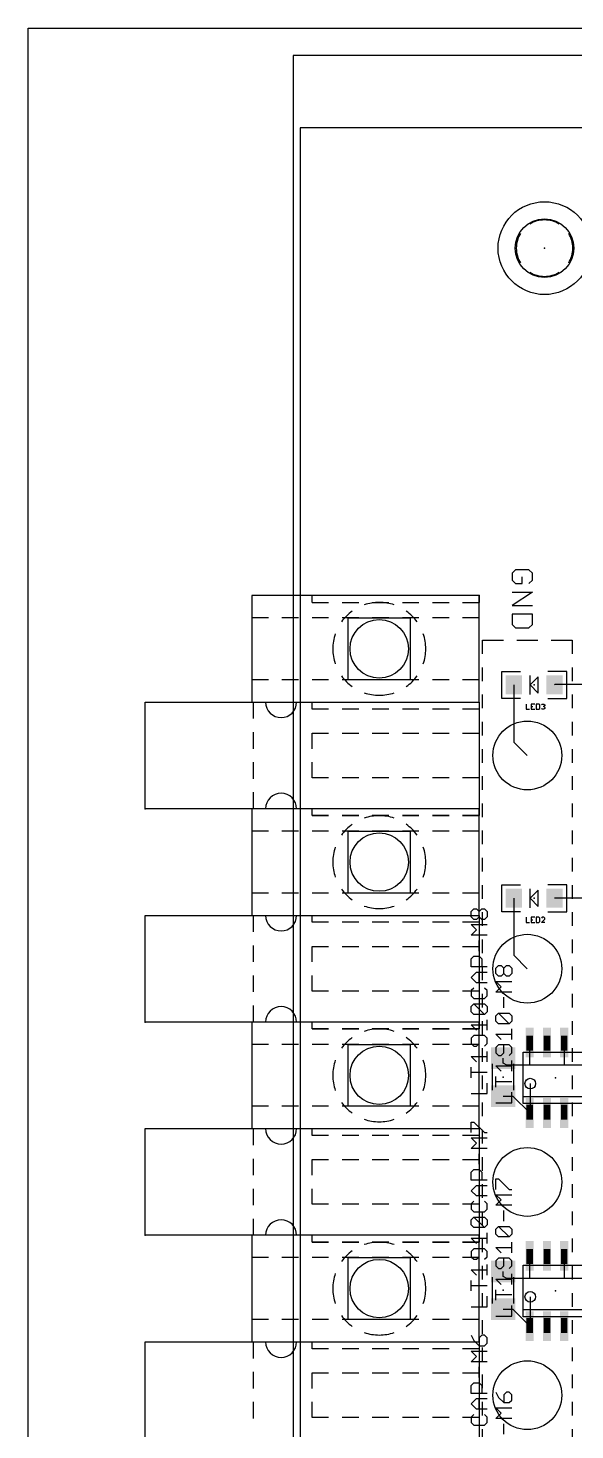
# Model space of a CAD drawing. Extents: x -0.79 to 6.6, y -0.46 to 8.18.
# Drawn here: x -0.79 to 0.798, y 4.104 to 8.18 of the extents above; entities that cross this region are included whole.
import ezdxf

# ---------------------------------------------------------------- set-up
doc = ezdxf.new("R2010")
doc.units = 0
for name, color, linetype in [('1', 22, 'CONTINUOUS'), ('16', 175, 'CONTINUOUS'), ('17', 4, 'CONTINUOUS'), ('18', 4, 'CONTINUOUS'), ('2', 3, 'CONTINUOUS'), ('20', 6, 'CONTINUOUS'), ('21', 253, 'CONTINUOUS'), ('23', 7, 'CONTINUOUS'), ('24', 7, 'CONTINUOUS'), ('25', 253, 'CONTINUOUS'), ('49', 253, 'CONTINUOUS'), ('51', 253, 'CONTINUOUS'), ('52', 253, 'CONTINUOUS')]:
    doc.layers.add(name, color=color, linetype=linetype)

# ---------------------------------------------------------------- blocks, each defined once
blk = doc.blocks.new('ROUNDP')
blk.add_circle((0, 0), 0.5)
blk = doc.blocks.new('RECT')
blk.add_solid([(-0.5, -0.5), (0.5, -0.5), (-0.5, 0.5), (0.5, 0.5)])
blk = doc.blocks.new('ROUNDV')
blk.add_circle((0, 0), 0.5)

msp = doc.modelspace()

# ---------------------------------------------------------------- linework, layer by layer
at = {"layer": '1'}
for p, q in [((0.620945, 6.27), (0.620945, 6.104055)), ((0.740055, 6.271), (0.739055, 6.27)), ((0.841882, 6.271), (0.740055, 6.271)), ((0.620945, 6.104055), (0.66, 6.065)), ((0.620945, 5.65), (0.620945, 5.484055)), ((0.847882, 5.65), (0.739055, 5.65)), ((0.620945, 5.484055), (0.66, 5.445)), ((0.667, 5.230362), (0.6667, 5.227362)), ((0.6667, 5.227362), (0.6667, 5.1644)), ((0.767, 5.230362), (0.7667, 5.227362)), ((0.7667, 5.227362), (0.7667, 5.1644)), ((0.59, 5.17), (0.59, 5.185118)), ((0.6, 5.1644), (0.59, 5.17)), ((0.6667, 5.1644), (0.6, 5.1644)), ((0.7667, 5.1644), (0.6667, 5.1644)), ((0.8456, 5.1644), (0.7667, 5.1644)), ((0.6685, 5.111), (0.6685, 5.027138)), ((0.59, 5.074882), (0.617756, 5.074882)), ((0.617756, 5.074882), (0.667, 5.025638)), ((0.6685, 5.027138), (0.667, 5.025638)), ((0.667, 4.610362), (0.6667, 4.607362)), ((0.6667, 4.607362), (0.6667, 4.5444)), ((0.767, 4.610362), (0.7667, 4.607362)), ((0.7667, 4.607362), (0.7667, 4.5444)), ((0.59, 4.55), (0.59, 4.565118)), ((0.6, 4.5444), (0.59, 4.55)), ((0.6667, 4.5444), (0.6, 4.5444)), ((0.7667, 4.5444), (0.6667, 4.5444)), ((0.8456, 4.5444), (0.7667, 4.5444)), ((0.6685, 4.491), (0.6685, 4.407138)), ((0.59, 4.454882), (0.617756, 4.454882)), ((0.617756, 4.454882), (0.667, 4.405638)), ((0.6685, 4.407138), (0.667, 4.405638))]:
    msp.add_line(p, q, dxfattribs=at)
at = {"layer": '16'}
for p, q in [((6.23, 8.1), (-0.02, 8.1)), ((-0.02, 8.1), (-0.02, -0.1))]:
    msp.add_line(p, q, dxfattribs=at)
at = {"layer": '2'}
for p, q in [((-0.79, 8.18), (6.6, 8.18)), ((-0.79, -0.46), (-0.79, 8.18))]:
    msp.add_line(p, q, dxfattribs=at)
at = {"layer": '20'}
for p, q in [((6.06, 7.89), (0, 7.89)), ((0, 7.89), (0, 0))]:
    msp.add_line(p, q, dxfattribs=at)
for centre in [(0.71, 7.54), (0.23, 6.375), (0.23, 5.755), (0.23, 5.135), (0.23, 4.515)]:
    msp.add_circle(centre, 0.085, dxfattribs=at)
at = {"layer": '21'}
for p, q in [((0.625342, 6.6045), (0.6155, 6.594658)), ((0.664709, 6.6045), (0.625342, 6.6045)), ((0.67455, 6.594658), (0.664709, 6.6045)), ((0.6155, 6.594658), (0.6155, 6.574975)), ((0.6155, 6.574975), (0.625342, 6.565133)), ((0.625342, 6.565133), (0.645025, 6.565133)), ((0.645025, 6.565133), (0.645025, 6.584817)), ((0.664709, 6.565133), (0.67455, 6.574975)), ((0.67455, 6.574975), (0.67455, 6.594658)), ((0.6155, 6.540045), (0.67455, 6.540045)), ((0.67455, 6.540045), (0.6155, 6.500678)), ((0.6155, 6.500678), (0.67455, 6.500678)), ((0.67455, 6.47559), (0.6155, 6.47559)), ((0.6155, 6.47559), (0.6155, 6.446065)), ((0.6155, 6.446065), (0.625342, 6.436223)), ((0.664709, 6.436223), (0.67455, 6.446065)), ((0.67455, 6.446065), (0.67455, 6.47559)), ((0.53, 6.4), (0.59042, 6.4)), ((0.53, 6.360287), (0.53, 6.4)), ((0.625342, 6.436223), (0.664709, 6.436223)), ((0.62979, 6.4), (0.69021, 6.4)), ((0.72958, 6.4), (0.79, 6.4)), ((0.79, 6.4), (0.79, 6.360287)), ((0.53, 6.281205), (0.53, 6.320917)), ((0.79, 6.320917), (0.79, 6.281205)), ((0.585512, 6.23063), (0.585512, 6.30937)), ((0.585512, 6.30937), (0.64063, 6.30937)), ((0.668189, 6.27), (0.668189, 6.297559)), ((0.691811, 6.293622), (0.668189, 6.27)), ((0.691811, 6.246378), (0.691811, 6.293622)), ((0.774488, 6.30937), (0.71937, 6.30937)), ((0.774488, 6.23063), (0.774488, 6.30937)), ((0.53, 6.202122), (0.53, 6.241835)), ((0.668189, 6.242441), (0.668189, 6.27)), ((0.668189, 6.27), (0.691811, 6.246378)), ((0.79, 6.241835), (0.79, 6.202122)), ((0.64063, 6.23063), (0.585512, 6.23063)), ((0.71937, 6.23063), (0.774488, 6.23063)), ((0.53, 6.123039), (0.53, 6.162752)), ((0.79, 6.162752), (0.79, 6.123039)), ((0.53, 6.043956), (0.53, 6.083669)), ((0.79, 6.083669), (0.79, 6.043956)), ((0.53, 5.964874), (0.53, 6.004586)), ((0.79, 6.004586), (0.79, 5.964874)), ((0.53, 5.885791), (0.53, 5.925504)), ((0.79, 5.925504), (0.79, 5.885791)), ((0.53, 5.806708), (0.53, 5.846421)), ((0.79, 5.846421), (0.79, 5.806708)), ((0.53, 5.727625), (0.53, 5.767338)), ((0.79, 5.767338), (0.79, 5.727625)), ((0.53, 5.648543), (0.53, 5.688255)), ((0.585512, 5.61063), (0.585512, 5.68937)), ((0.585512, 5.68937), (0.64063, 5.68937)), ((0.668189, 5.65), (0.668189, 5.677559)), ((0.691811, 5.673622), (0.668189, 5.65)), ((0.691811, 5.626378), (0.691811, 5.673622)), ((0.774488, 5.68937), (0.71937, 5.68937)), ((0.774488, 5.61063), (0.774488, 5.68937)), ((0.79, 5.688255), (0.79, 5.648543)), ((0.668189, 5.622441), (0.668189, 5.65)), ((0.668189, 5.65), (0.691811, 5.626378)), ((0.53, 5.56946), (0.53, 5.609173)), ((0.64063, 5.61063), (0.585512, 5.61063)), ((0.71937, 5.61063), (0.774488, 5.61063)), ((0.79, 5.609173), (0.79, 5.56946)), ((0.53, 5.490377), (0.53, 5.53009)), ((0.79, 5.53009), (0.79, 5.490377)), ((0.53, 5.411295), (0.53, 5.451007)), ((0.79, 5.451007), (0.79, 5.411295)), ((0.53, 5.332212), (0.53, 5.371925)), ((0.79, 5.371925), (0.79, 5.332212)), ((0.53, 5.253129), (0.53, 5.292842)), ((0.79, 5.292842), (0.79, 5.253129)), ((0.53, 5.174046), (0.53, 5.213759)), ((0.79, 5.213759), (0.79, 5.174046)), ((0.53, 5.094964), (0.53, 5.134676)), ((0.79, 5.134676), (0.79, 5.094964)), ((0.53, 5.015881), (0.53, 5.055594)), ((0.79, 5.055594), (0.79, 5.015881)), ((0.53, 4.936798), (0.53, 4.976511)), ((0.79, 4.976511), (0.79, 4.936798)), ((0.53, 4.857716), (0.53, 4.897428)), ((0.79, 4.897428), (0.79, 4.857716)), ((0.53, 4.778633), (0.53, 4.818345)), ((0.79, 4.818345), (0.79, 4.778633)), ((0.53, 4.69955), (0.53, 4.739263)), ((0.79, 4.739263), (0.79, 4.69955)), ((0.53, 4.620467), (0.53, 4.66018)), ((0.79, 4.66018), (0.79, 4.620467)), ((0.53, 4.541385), (0.53, 4.581097)), ((0.79, 4.581097), (0.79, 4.541385)), ((0.53, 4.462302), (0.53, 4.502015)), ((0.79, 4.502015), (0.79, 4.462302)), ((0.53, 4.383219), (0.53, 4.422932)), ((0.79, 4.422932), (0.79, 4.383219)), ((0.53, 4.304136), (0.53, 4.343849)), ((0.79, 4.343849), (0.79, 4.304136)), ((0.53, 4.225054), (0.53, 4.264766)), ((0.79, 4.264766), (0.79, 4.225054)), ((0.53, 4.145971), (0.53, 4.185684)), ((0.79, 4.185684), (0.79, 4.145971)), ((0.53, 4.066888), (0.53, 4.106601)), ((0.79, 4.106601), (0.79, 4.066888))]:
    msp.add_line(p, q, dxfattribs=at)
at = {"layer": '23'}
for p in [(0.71, 7.54), (0.68, 6.27), (-0.45, 5.91), (-0.45, 5.91), (0.68, 5.65), (-0.45, 5.29), (-0.45, 5.29), (0.59, 5.13), (0.742, 5.128), (-0.45, 4.67), (-0.45, 4.67), (0.59, 4.51), (0.742, 4.508)]:
    msp.add_point(p, dxfattribs=at)
at = {"layer": '24'}
for p in [(0.52, 6.53), (0.52, 5.91), (0.52, 5.29), (0.52, 4.67)]:
    msp.add_point(p, dxfattribs=at)
at = {"layer": '25'}
for p, q in [((0.65657, 6.214513), (0.65657, 6.1995)), ((0.65657, 6.1995), (0.666578, 6.1995)), ((0.681311, 6.214513), (0.671302, 6.214513)), ((0.671302, 6.214513), (0.671302, 6.1995)), ((0.671302, 6.207006), (0.676306, 6.207006)), ((0.671302, 6.1995), (0.681311, 6.1995)), ((0.686035, 6.214513), (0.686035, 6.1995)), ((0.693541, 6.214513), (0.686035, 6.214513)), ((0.686035, 6.1995), (0.693541, 6.1995)), ((0.696043, 6.212011), (0.693541, 6.214513)), ((0.693541, 6.1995), (0.696043, 6.202002)), ((0.696043, 6.202002), (0.696043, 6.212011)), ((0.700767, 6.212011), (0.703269, 6.214513)), ((0.703269, 6.1995), (0.700767, 6.202002)), ((0.703269, 6.214513), (0.708274, 6.214513)), ((0.708274, 6.1995), (0.703269, 6.1995)), ((0.708274, 6.207006), (0.705771, 6.207006)), ((0.708274, 6.214513), (0.710776, 6.212011)), ((0.710776, 6.209508), (0.708274, 6.207006)), ((0.708274, 6.207006), (0.710776, 6.204504)), ((0.710776, 6.202002), (0.708274, 6.1995)), ((0.710776, 6.212011), (0.710776, 6.209508)), ((0.710776, 6.204504), (0.710776, 6.202002)), ((0.496961, 5.611451), (0.504634, 5.619125)), ((0.496961, 5.596105), (0.496961, 5.611451)), ((0.504634, 5.588432), (0.496961, 5.596105)), ((0.504634, 5.619125), (0.512307, 5.619125)), ((0.512307, 5.588432), (0.504634, 5.588432)), ((0.512307, 5.619125), (0.51998, 5.611451)), ((0.51998, 5.596105), (0.512307, 5.588432)), ((0.51998, 5.611451), (0.527654, 5.619125)), ((0.51998, 5.596105), (0.51998, 5.611451)), ((0.527654, 5.588432), (0.51998, 5.596105)), ((0.527654, 5.619125), (0.535327, 5.619125)), ((0.535327, 5.588432), (0.527654, 5.588432)), ((0.535327, 5.619125), (0.543, 5.611451)), ((0.543, 5.596105), (0.535327, 5.588432)), ((0.543, 5.611451), (0.543, 5.596105)), ((0.65657, 5.594513), (0.65657, 5.5795)), ((0.681311, 5.594513), (0.671302, 5.594513)), ((0.671302, 5.594513), (0.671302, 5.5795)), ((0.671302, 5.587006), (0.676306, 5.587006)), ((0.686035, 5.594513), (0.686035, 5.5795)), ((0.693541, 5.594513), (0.686035, 5.594513)), ((0.696043, 5.592011), (0.693541, 5.594513)), ((0.696043, 5.582002), (0.696043, 5.592011)), ((0.703269, 5.594513), (0.700767, 5.592011)), ((0.700767, 5.5795), (0.710776, 5.589508)), ((0.708274, 5.594513), (0.703269, 5.594513)), ((0.710776, 5.592011), (0.708274, 5.594513)), ((0.710776, 5.589508), (0.710776, 5.592011)), ((0.512307, 5.557739), (0.496961, 5.573085)), ((0.496961, 5.573085), (0.543, 5.573085)), ((0.496961, 5.542392), (0.512307, 5.557739)), ((0.65657, 5.5795), (0.666578, 5.5795)), ((0.671302, 5.5795), (0.681311, 5.5795)), ((0.686035, 5.5795), (0.693541, 5.5795)), ((0.693541, 5.5795), (0.696043, 5.582002)), ((0.710776, 5.5795), (0.700767, 5.5795)), ((0.543, 5.542392), (0.496961, 5.542392)), ((0.51998, 5.496353), (0.51998, 5.527046)), ((0.496961, 5.473334), (0.504634, 5.481007)), ((0.496961, 5.450314), (0.496961, 5.473334)), ((0.504634, 5.481007), (0.51998, 5.481007)), ((0.51998, 5.481007), (0.527654, 5.473334)), ((0.527654, 5.473334), (0.527654, 5.450314)), ((0.543, 5.450314), (0.496961, 5.450314)), ((0.496961, 5.419621), (0.512307, 5.434968)), ((0.512307, 5.434968), (0.543, 5.434968)), ((0.51998, 5.404275), (0.51998, 5.434968)), ((0.568961, 5.446334), (0.576634, 5.454007)), ((0.568961, 5.430987), (0.568961, 5.446334)), ((0.576634, 5.423314), (0.568961, 5.430987)), ((0.576634, 5.454007), (0.584307, 5.454007)), ((0.584307, 5.423314), (0.576634, 5.423314)), ((0.584307, 5.454007), (0.59198, 5.446334)), ((0.59198, 5.430987), (0.584307, 5.423314)), ((0.59198, 5.446334), (0.599654, 5.454007)), ((0.59198, 5.430987), (0.59198, 5.446334)), ((0.599654, 5.423314), (0.59198, 5.430987)), ((0.599654, 5.454007), (0.607327, 5.454007)), ((0.607327, 5.423314), (0.599654, 5.423314)), ((0.607327, 5.454007), (0.615, 5.446334)), ((0.615, 5.430987), (0.607327, 5.423314)), ((0.615, 5.446334), (0.615, 5.430987)), ((0.512307, 5.404275), (0.496961, 5.419621)), ((0.504634, 5.388928), (0.496961, 5.381255)), ((0.496961, 5.381255), (0.496961, 5.365909)), ((0.543, 5.404275), (0.512307, 5.404275)), ((0.543, 5.381255), (0.535327, 5.388928)), ((0.543, 5.365909), (0.543, 5.381255)), ((0.584307, 5.392621), (0.568961, 5.407968)), ((0.568961, 5.407968), (0.615, 5.407968)), ((0.568961, 5.377275), (0.584307, 5.392621)), ((0.496961, 5.365909), (0.504634, 5.358235)), ((0.496961, 5.335216), (0.504634, 5.342889)), ((0.504634, 5.358235), (0.535327, 5.358235)), ((0.504634, 5.342889), (0.535327, 5.342889)), ((0.535327, 5.312196), (0.504634, 5.342889)), ((0.535327, 5.358235), (0.543, 5.365909)), ((0.535327, 5.342889), (0.543, 5.335216)), ((0.615, 5.377275), (0.568961, 5.377275)), ((0.59198, 5.331235), (0.59198, 5.361928)), ((0.496961, 5.319869), (0.496961, 5.335216)), ((0.504634, 5.312196), (0.496961, 5.319869)), ((0.535327, 5.312196), (0.504634, 5.312196)), ((0.543, 5.319869), (0.535327, 5.312196)), ((0.543, 5.335216), (0.543, 5.319869)), ((0.568961, 5.308216), (0.576634, 5.315889)), ((0.568961, 5.292869), (0.568961, 5.308216)), ((0.576634, 5.315889), (0.607327, 5.315889)), ((0.607327, 5.285196), (0.576634, 5.315889)), ((0.607327, 5.315889), (0.615, 5.308216)), ((0.615, 5.308216), (0.615, 5.292869)), ((0.512307, 5.266157), (0.496961, 5.281503)), ((0.496961, 5.281503), (0.543, 5.281503)), ((0.543, 5.266157), (0.543, 5.29685)), ((0.576634, 5.285196), (0.568961, 5.292869)), ((0.607327, 5.285196), (0.576634, 5.285196)), ((0.615, 5.292869), (0.607327, 5.285196)), ((0.615, 5.239157), (0.615, 5.26985)), ((0.504634, 5.250811), (0.496961, 5.243137)), ((0.496961, 5.243137), (0.496961, 5.227791)), ((0.496961, 5.227791), (0.504634, 5.220118)), ((0.535327, 5.250811), (0.504634, 5.250811)), ((0.504634, 5.220118), (0.512307, 5.220118)), ((0.512307, 5.220118), (0.51998, 5.227791)), ((0.51998, 5.227791), (0.51998, 5.250811)), ((0.543, 5.243137), (0.535327, 5.250811)), ((0.535327, 5.220118), (0.543, 5.227791)), ((0.543, 5.227791), (0.543, 5.243137)), ((0.584307, 5.239157), (0.568961, 5.254503)), ((0.568961, 5.254503), (0.615, 5.254503)), ((0.576634, 5.223811), (0.568961, 5.216137)), ((0.607327, 5.223811), (0.576634, 5.223811)), ((0.59198, 5.200791), (0.59198, 5.223811)), ((0.615, 5.216137), (0.607327, 5.223811)), ((0.512307, 5.174078), (0.496961, 5.189425)), ((0.496961, 5.189425), (0.543, 5.189425)), ((0.543, 5.174078), (0.543, 5.204771)), ((0.568961, 5.216137), (0.568961, 5.200791)), ((0.568961, 5.200791), (0.576634, 5.193118)), ((0.576634, 5.193118), (0.584307, 5.193118)), ((0.584307, 5.193118), (0.59198, 5.200791)), ((0.607327, 5.193118), (0.615, 5.200791)), ((0.615, 5.200791), (0.615, 5.216137)), ((0.615, 5.147078), (0.615, 5.177771)), ((0.496961, 5.128039), (0.496961, 5.158732)), ((0.543, 5.143386), (0.496961, 5.143386)), ((0.584307, 5.147078), (0.568961, 5.162425)), ((0.568961, 5.162425), (0.615, 5.162425)), ((0.543, 5.082), (0.543, 5.112693)), ((0.568961, 5.101039), (0.568961, 5.131732)), ((0.615, 5.116386), (0.568961, 5.116386)), ((0.496961, 5.082), (0.543, 5.082)), ((0.568961, 5.055), (0.615, 5.055)), ((0.615, 5.055), (0.615, 5.085693)), ((0.496961, 4.968432), (0.496961, 4.999125)), ((0.496961, 4.999125), (0.504634, 4.999125)), ((0.504634, 4.999125), (0.535327, 4.968432)), ((0.512307, 4.937739), (0.496961, 4.953085)), ((0.496961, 4.953085), (0.543, 4.953085)), ((0.496961, 4.922392), (0.512307, 4.937739)), ((0.535327, 4.968432), (0.543, 4.968432)), ((0.543, 4.922392), (0.496961, 4.922392)), ((0.51998, 4.876353), (0.51998, 4.907046)), ((0.496961, 4.853334), (0.504634, 4.861007)), ((0.496961, 4.830314), (0.496961, 4.853334)), ((0.504634, 4.861007), (0.51998, 4.861007)), ((0.51998, 4.861007), (0.527654, 4.853334)), ((0.527654, 4.853334), (0.527654, 4.830314)), ((0.543, 4.830314), (0.496961, 4.830314)), ((0.496961, 4.799621), (0.512307, 4.814968)), ((0.512307, 4.814968), (0.543, 4.814968)), ((0.51998, 4.784275), (0.51998, 4.814968)), ((0.568961, 4.803314), (0.568961, 4.834007)), ((0.568961, 4.834007), (0.576634, 4.834007)), ((0.576634, 4.834007), (0.607327, 4.803314)), ((0.512307, 4.784275), (0.496961, 4.799621)), ((0.543, 4.784275), (0.512307, 4.784275)), ((0.584307, 4.772621), (0.568961, 4.787968)), ((0.568961, 4.787968), (0.615, 4.787968)), ((0.568961, 4.757275), (0.584307, 4.772621)), ((0.607327, 4.803314), (0.615, 4.803314)), ((0.504634, 4.768928), (0.496961, 4.761255)), ((0.496961, 4.761255), (0.496961, 4.745909)), ((0.496961, 4.745909), (0.504634, 4.738235)), ((0.504634, 4.738235), (0.535327, 4.738235)), ((0.543, 4.761255), (0.535327, 4.768928)), ((0.535327, 4.738235), (0.543, 4.745909)), ((0.543, 4.745909), (0.543, 4.761255)), ((0.615, 4.757275), (0.568961, 4.757275)), ((0.59198, 4.711235), (0.59198, 4.741928)), ((0.496961, 4.715216), (0.504634, 4.722889)), ((0.496961, 4.699869), (0.496961, 4.715216)), ((0.504634, 4.692196), (0.496961, 4.699869)), ((0.504634, 4.722889), (0.535327, 4.722889)), ((0.535327, 4.692196), (0.504634, 4.722889)), ((0.535327, 4.692196), (0.504634, 4.692196)), ((0.535327, 4.722889), (0.543, 4.715216)), ((0.543, 4.699869), (0.535327, 4.692196)), ((0.543, 4.715216), (0.543, 4.699869)), ((0.568961, 4.688216), (0.576634, 4.695889)), ((0.568961, 4.672869), (0.568961, 4.688216)), ((0.576634, 4.695889), (0.607327, 4.695889)), ((0.607327, 4.665196), (0.576634, 4.695889)), ((0.607327, 4.695889), (0.615, 4.688216)), ((0.615, 4.688216), (0.615, 4.672869)), ((0.512307, 4.646157), (0.496961, 4.661503)), ((0.496961, 4.661503), (0.543, 4.661503)), ((0.543, 4.646157), (0.543, 4.67685)), ((0.576634, 4.665196), (0.568961, 4.672869)), ((0.607327, 4.665196), (0.576634, 4.665196)), ((0.615, 4.672869), (0.607327, 4.665196)), ((0.615, 4.619157), (0.615, 4.64985)), ((0.504634, 4.630811), (0.496961, 4.623137)), ((0.496961, 4.623137), (0.496961, 4.607791)), ((0.496961, 4.607791), (0.504634, 4.600118)), ((0.535327, 4.630811), (0.504634, 4.630811)), ((0.512307, 4.600118), (0.51998, 4.607791)), ((0.51998, 4.607791), (0.51998, 4.630811)), ((0.543, 4.623137), (0.535327, 4.630811)), ((0.535327, 4.600118), (0.543, 4.607791)), ((0.543, 4.607791), (0.543, 4.623137)), ((0.584307, 4.619157), (0.568961, 4.634503)), ((0.568961, 4.634503), (0.615, 4.634503)), ((0.512307, 4.554078), (0.496961, 4.569425)), ((0.496961, 4.569425), (0.543, 4.569425)), ((0.504634, 4.600118), (0.512307, 4.600118)), ((0.543, 4.554078), (0.543, 4.584771)), ((0.576634, 4.603811), (0.568961, 4.596137)), ((0.568961, 4.596137), (0.568961, 4.580791)), ((0.568961, 4.580791), (0.576634, 4.573118)), ((0.607327, 4.603811), (0.576634, 4.603811)), ((0.576634, 4.573118), (0.584307, 4.573118)), ((0.584307, 4.573118), (0.59198, 4.580791)), ((0.59198, 4.580791), (0.59198, 4.603811)), ((0.615, 4.596137), (0.607327, 4.603811)), ((0.607327, 4.573118), (0.615, 4.580791)), ((0.615, 4.580791), (0.615, 4.596137)), ((0.496961, 4.508039), (0.496961, 4.538732)), ((0.584307, 4.527078), (0.568961, 4.542425)), ((0.568961, 4.542425), (0.615, 4.542425)), ((0.615, 4.527078), (0.615, 4.557771)), ((0.543, 4.523386), (0.496961, 4.523386)), ((0.543, 4.462), (0.543, 4.492693)), ((0.568961, 4.481039), (0.568961, 4.511732)), ((0.615, 4.496386), (0.568961, 4.496386)), ((0.496961, 4.462), (0.543, 4.462)), ((0.615, 4.435), (0.615, 4.465693)), ((0.568961, 4.435), (0.615, 4.435)), ((0.496961, 4.379125), (0.504634, 4.363778)), ((0.504634, 4.363778), (0.51998, 4.348432)), ((0.527654, 4.379125), (0.51998, 4.371451)), ((0.51998, 4.371451), (0.51998, 4.348432)), ((0.535327, 4.379125), (0.527654, 4.379125)), ((0.543, 4.371451), (0.535327, 4.379125)), ((0.543, 4.356105), (0.543, 4.371451)), ((0.512307, 4.317739), (0.496961, 4.333085)), ((0.496961, 4.333085), (0.543, 4.333085)), ((0.51998, 4.348432), (0.535327, 4.348432)), ((0.535327, 4.348432), (0.543, 4.356105)), ((0.496961, 4.302392), (0.512307, 4.317739)), ((0.543, 4.302392), (0.496961, 4.302392)), ((0.51998, 4.256353), (0.51998, 4.287046)), ((0.496961, 4.233334), (0.504634, 4.241007)), ((0.504634, 4.241007), (0.51998, 4.241007)), ((0.51998, 4.241007), (0.527654, 4.233334)), ((0.496961, 4.210314), (0.496961, 4.233334)), ((0.543, 4.210314), (0.496961, 4.210314)), ((0.527654, 4.233334), (0.527654, 4.210314)), ((0.568961, 4.214007), (0.576634, 4.19866)), ((0.576634, 4.19866), (0.59198, 4.183314)), ((0.599654, 4.214007), (0.59198, 4.206334)), ((0.59198, 4.206334), (0.59198, 4.183314)), ((0.607327, 4.214007), (0.599654, 4.214007)), ((0.615, 4.206334), (0.607327, 4.214007)), ((0.615, 4.190987), (0.615, 4.206334)), ((0.496961, 4.179621), (0.512307, 4.194968)), ((0.512307, 4.164275), (0.496961, 4.179621)), ((0.512307, 4.194968), (0.543, 4.194968)), ((0.543, 4.164275), (0.512307, 4.164275)), ((0.51998, 4.164275), (0.51998, 4.194968)), ((0.584307, 4.152621), (0.568961, 4.167968)), ((0.568961, 4.167968), (0.615, 4.167968)), ((0.59198, 4.183314), (0.607327, 4.183314)), ((0.607327, 4.183314), (0.615, 4.190987)), ((0.504634, 4.148928), (0.496961, 4.141255)), ((0.496961, 4.141255), (0.496961, 4.125909)), ((0.496961, 4.125909), (0.504634, 4.118235)), ((0.504634, 4.118235), (0.535327, 4.118235)), ((0.543, 4.141255), (0.535327, 4.148928)), ((0.535327, 4.118235), (0.543, 4.125909)), ((0.543, 4.125909), (0.543, 4.141255)), ((0.568961, 4.137275), (0.584307, 4.152621)), ((0.615, 4.137275), (0.568961, 4.137275)), ((0.59198, 4.091235), (0.59198, 4.121928))]:
    msp.add_line(p, q, dxfattribs=at)
at = {"layer": '49'}
for p, q in [((0.035, 6.51), (0.035, 6.53)), ((0.52, 6.53), (0.52, 6.51)), ((0.035, 6.51), (0.083025, 6.51)), ((0.122395, 6.51), (0.17042, 6.51)), ((0.20979, 6.51), (0.257815, 6.51)), ((0.297185, 6.51), (0.34521, 6.51)), ((0.38458, 6.51), (0.432605, 6.51)), ((0.471975, 6.51), (0.52, 6.51)), ((0.035, 6.2), (0.035, 6.22)), ((0.035, 6.2), (0.035, 6.22)), ((0.035, 6.2), (0.035, 6.22)), ((0.083025, 6.2), (0.035, 6.2)), ((0.083025, 6.2), (0.035, 6.2)), ((0.083025, 6.2), (0.035, 6.2)), ((0.17042, 6.2), (0.122395, 6.2)), ((0.17042, 6.2), (0.122395, 6.2)), ((0.17042, 6.2), (0.122395, 6.2)), ((0.257815, 6.2), (0.20979, 6.2)), ((0.257815, 6.2), (0.20979, 6.2)), ((0.257815, 6.2), (0.20979, 6.2)), ((0.34521, 6.2), (0.297185, 6.2)), ((0.34521, 6.2), (0.297185, 6.2)), ((0.34521, 6.2), (0.297185, 6.2)), ((0.432605, 6.2), (0.38458, 6.2)), ((0.432605, 6.2), (0.38458, 6.2)), ((0.432605, 6.2), (0.38458, 6.2)), ((0.52, 6.2), (0.471975, 6.2)), ((0.52, 6.2), (0.471975, 6.2)), ((0.52, 6.2), (0.471975, 6.2)), ((0.52, 6.22), (0.52, 6.2)), ((0.52, 6.22), (0.52, 6.2)), ((0.52, 6.22), (0.52, 6.2)), ((0.035, 6.084685), (0.035, 6.13)), ((0.035, 6.13), (0.083025, 6.13)), ((0.035, 6.084685), (0.035, 6.13)), ((0.035, 6.13), (0.083025, 6.13)), ((0.122395, 6.13), (0.17042, 6.13)), ((0.122395, 6.13), (0.17042, 6.13)), ((0.20979, 6.13), (0.257815, 6.13)), ((0.20979, 6.13), (0.257815, 6.13)), ((0.297185, 6.13), (0.34521, 6.13)), ((0.297185, 6.13), (0.34521, 6.13)), ((0.38458, 6.13), (0.432605, 6.13)), ((0.38458, 6.13), (0.432605, 6.13)), ((0.471975, 6.13), (0.52, 6.13)), ((0.471975, 6.13), (0.52, 6.13)), ((0.035, 6), (0.035, 6.045315)), ((0.035, 6), (0.035, 6.045315)), ((0.083025, 6), (0.035, 6)), ((0.083025, 6), (0.035, 6)), ((0.17042, 6), (0.122395, 6)), ((0.17042, 6), (0.122395, 6)), ((0.257815, 6), (0.20979, 6)), ((0.257815, 6), (0.20979, 6)), ((0.34521, 6), (0.297185, 6)), ((0.34521, 6), (0.297185, 6)), ((0.432605, 6), (0.38458, 6)), ((0.432605, 6), (0.38458, 6)), ((0.52, 6), (0.471975, 6)), ((0.52, 6), (0.471975, 6)), ((0.035, 5.89), (0.035, 5.91)), ((0.035, 5.89), (0.035, 5.91)), ((0.035, 5.89), (0.035, 5.91)), ((0.083025, 5.89), (0.035, 5.89)), ((0.083025, 5.89), (0.035, 5.89)), ((0.035, 5.89), (0.083025, 5.89)), ((0.17042, 5.89), (0.122395, 5.89)), ((0.17042, 5.89), (0.122395, 5.89)), ((0.122395, 5.89), (0.17042, 5.89)), ((0.257815, 5.89), (0.20979, 5.89)), ((0.257815, 5.89), (0.20979, 5.89)), ((0.20979, 5.89), (0.257815, 5.89)), ((0.34521, 5.89), (0.297185, 5.89)), ((0.34521, 5.89), (0.297185, 5.89)), ((0.297185, 5.89), (0.34521, 5.89)), ((0.432605, 5.89), (0.38458, 5.89)), ((0.432605, 5.89), (0.38458, 5.89)), ((0.38458, 5.89), (0.432605, 5.89)), ((0.52, 5.89), (0.471975, 5.89)), ((0.52, 5.89), (0.471975, 5.89)), ((0.471975, 5.89), (0.52, 5.89)), ((0.52, 5.91), (0.52, 5.89)), ((0.52, 5.91), (0.52, 5.89)), ((0.52, 5.91), (0.52, 5.89)), ((0.035, 5.58), (0.035, 5.6)), ((0.035, 5.58), (0.035, 5.6)), ((0.035, 5.58), (0.035, 5.6)), ((0.52, 5.6), (0.52, 5.58)), ((0.52, 5.6), (0.52, 5.58)), ((0.52, 5.6), (0.52, 5.58)), ((0.083025, 5.58), (0.035, 5.58)), ((0.083025, 5.58), (0.035, 5.58)), ((0.083025, 5.58), (0.035, 5.58)), ((0.17042, 5.58), (0.122395, 5.58)), ((0.17042, 5.58), (0.122395, 5.58)), ((0.17042, 5.58), (0.122395, 5.58)), ((0.257815, 5.58), (0.20979, 5.58)), ((0.257815, 5.58), (0.20979, 5.58)), ((0.257815, 5.58), (0.20979, 5.58)), ((0.34521, 5.58), (0.297185, 5.58)), ((0.34521, 5.58), (0.297185, 5.58)), ((0.34521, 5.58), (0.297185, 5.58)), ((0.432605, 5.58), (0.38458, 5.58)), ((0.432605, 5.58), (0.38458, 5.58)), ((0.432605, 5.58), (0.38458, 5.58)), ((0.52, 5.58), (0.471975, 5.58)), ((0.52, 5.58), (0.471975, 5.58)), ((0.52, 5.58), (0.471975, 5.58)), ((0.035, 5.464685), (0.035, 5.51)), ((0.035, 5.51), (0.083025, 5.51)), ((0.035, 5.464685), (0.035, 5.51)), ((0.035, 5.51), (0.083025, 5.51)), ((0.122395, 5.51), (0.17042, 5.51)), ((0.122395, 5.51), (0.17042, 5.51)), ((0.20979, 5.51), (0.257815, 5.51)), ((0.20979, 5.51), (0.257815, 5.51)), ((0.297185, 5.51), (0.34521, 5.51)), ((0.297185, 5.51), (0.34521, 5.51)), ((0.38458, 5.51), (0.432605, 5.51)), ((0.38458, 5.51), (0.432605, 5.51)), ((0.471975, 5.51), (0.52, 5.51)), ((0.471975, 5.51), (0.52, 5.51)), ((0.035, 5.38), (0.035, 5.425315)), ((0.035, 5.38), (0.035, 5.425315)), ((0.083025, 5.38), (0.035, 5.38)), ((0.083025, 5.38), (0.035, 5.38)), ((0.17042, 5.38), (0.122395, 5.38)), ((0.17042, 5.38), (0.122395, 5.38)), ((0.257815, 5.38), (0.20979, 5.38)), ((0.257815, 5.38), (0.20979, 5.38)), ((0.34521, 5.38), (0.297185, 5.38)), ((0.34521, 5.38), (0.297185, 5.38)), ((0.432605, 5.38), (0.38458, 5.38)), ((0.432605, 5.38), (0.38458, 5.38)), ((0.52, 5.38), (0.471975, 5.38)), ((0.52, 5.38), (0.471975, 5.38)), ((0.035, 5.27), (0.035, 5.29)), ((0.035, 5.27), (0.035, 5.29)), ((0.035, 5.27), (0.035, 5.29)), ((0.035, 5.27), (0.083025, 5.27)), ((0.083025, 5.27), (0.035, 5.27)), ((0.083025, 5.27), (0.035, 5.27)), ((0.122395, 5.27), (0.17042, 5.27)), ((0.17042, 5.27), (0.122395, 5.27)), ((0.17042, 5.27), (0.122395, 5.27)), ((0.20979, 5.27), (0.257815, 5.27)), ((0.257815, 5.27), (0.20979, 5.27)), ((0.257815, 5.27), (0.20979, 5.27)), ((0.297185, 5.27), (0.34521, 5.27)), ((0.34521, 5.27), (0.297185, 5.27)), ((0.34521, 5.27), (0.297185, 5.27)), ((0.38458, 5.27), (0.432605, 5.27)), ((0.432605, 5.27), (0.38458, 5.27)), ((0.432605, 5.27), (0.38458, 5.27)), ((0.471975, 5.27), (0.52, 5.27)), ((0.52, 5.27), (0.471975, 5.27)), ((0.52, 5.27), (0.471975, 5.27)), ((0.52, 5.29), (0.52, 5.27)), ((0.52, 5.29), (0.52, 5.27)), ((0.52, 5.29), (0.52, 5.27)), ((0.035, 4.96), (0.035, 4.98)), ((0.035, 4.96), (0.035, 4.98)), ((0.035, 4.96), (0.035, 4.98)), ((0.52, 4.98), (0.52, 4.96)), ((0.52, 4.98), (0.52, 4.96)), ((0.52, 4.98), (0.52, 4.96)), ((0.083025, 4.96), (0.035, 4.96)), ((0.083025, 4.96), (0.035, 4.96)), ((0.083025, 4.96), (0.035, 4.96)), ((0.17042, 4.96), (0.122395, 4.96)), ((0.17042, 4.96), (0.122395, 4.96)), ((0.17042, 4.96), (0.122395, 4.96)), ((0.257815, 4.96), (0.20979, 4.96)), ((0.257815, 4.96), (0.20979, 4.96)), ((0.257815, 4.96), (0.20979, 4.96)), ((0.34521, 4.96), (0.297185, 4.96)), ((0.34521, 4.96), (0.297185, 4.96)), ((0.34521, 4.96), (0.297185, 4.96)), ((0.432605, 4.96), (0.38458, 4.96)), ((0.432605, 4.96), (0.38458, 4.96)), ((0.432605, 4.96), (0.38458, 4.96)), ((0.52, 4.96), (0.471975, 4.96)), ((0.52, 4.96), (0.471975, 4.96)), ((0.52, 4.96), (0.471975, 4.96)), ((0.035, 4.844685), (0.035, 4.89)), ((0.035, 4.89), (0.083025, 4.89)), ((0.035, 4.844685), (0.035, 4.89)), ((0.035, 4.89), (0.083025, 4.89)), ((0.122395, 4.89), (0.17042, 4.89)), ((0.122395, 4.89), (0.17042, 4.89)), ((0.20979, 4.89), (0.257815, 4.89)), ((0.20979, 4.89), (0.257815, 4.89)), ((0.297185, 4.89), (0.34521, 4.89)), ((0.297185, 4.89), (0.34521, 4.89)), ((0.38458, 4.89), (0.432605, 4.89)), ((0.38458, 4.89), (0.432605, 4.89)), ((0.471975, 4.89), (0.52, 4.89)), ((0.471975, 4.89), (0.52, 4.89)), ((0.035, 4.76), (0.035, 4.805315)), ((0.035, 4.76), (0.035, 4.805315)), ((0.083025, 4.76), (0.035, 4.76)), ((0.083025, 4.76), (0.035, 4.76)), ((0.17042, 4.76), (0.122395, 4.76)), ((0.17042, 4.76), (0.122395, 4.76)), ((0.257815, 4.76), (0.20979, 4.76)), ((0.257815, 4.76), (0.20979, 4.76)), ((0.34521, 4.76), (0.297185, 4.76)), ((0.34521, 4.76), (0.297185, 4.76)), ((0.432605, 4.76), (0.38458, 4.76)), ((0.432605, 4.76), (0.38458, 4.76)), ((0.52, 4.76), (0.471975, 4.76)), ((0.52, 4.76), (0.471975, 4.76)), ((0.035, 4.65), (0.035, 4.67)), ((0.035, 4.65), (0.035, 4.67)), ((0.035, 4.65), (0.035, 4.67)), ((0.083025, 4.65), (0.035, 4.65)), ((0.083025, 4.65), (0.035, 4.65)), ((0.035, 4.65), (0.083025, 4.65)), ((0.17042, 4.65), (0.122395, 4.65)), ((0.17042, 4.65), (0.122395, 4.65)), ((0.122395, 4.65), (0.17042, 4.65)), ((0.257815, 4.65), (0.20979, 4.65)), ((0.257815, 4.65), (0.20979, 4.65)), ((0.20979, 4.65), (0.257815, 4.65)), ((0.34521, 4.65), (0.297185, 4.65)), ((0.34521, 4.65), (0.297185, 4.65)), ((0.297185, 4.65), (0.34521, 4.65)), ((0.432605, 4.65), (0.38458, 4.65)), ((0.432605, 4.65), (0.38458, 4.65)), ((0.38458, 4.65), (0.432605, 4.65)), ((0.52, 4.65), (0.471975, 4.65)), ((0.52, 4.65), (0.471975, 4.65)), ((0.471975, 4.65), (0.52, 4.65)), ((0.52, 4.67), (0.52, 4.65)), ((0.52, 4.67), (0.52, 4.65)), ((0.52, 4.67), (0.52, 4.65)), ((0.035, 4.34), (0.035, 4.36)), ((0.035, 4.34), (0.035, 4.36)), ((0.035, 4.34), (0.035, 4.36)), ((0.083025, 4.34), (0.035, 4.34)), ((0.083025, 4.34), (0.035, 4.34)), ((0.083025, 4.34), (0.035, 4.34)), ((0.17042, 4.34), (0.122395, 4.34)), ((0.17042, 4.34), (0.122395, 4.34)), ((0.17042, 4.34), (0.122395, 4.34)), ((0.257815, 4.34), (0.20979, 4.34)), ((0.257815, 4.34), (0.20979, 4.34)), ((0.257815, 4.34), (0.20979, 4.34)), ((0.34521, 4.34), (0.297185, 4.34)), ((0.34521, 4.34), (0.297185, 4.34)), ((0.34521, 4.34), (0.297185, 4.34)), ((0.432605, 4.34), (0.38458, 4.34)), ((0.432605, 4.34), (0.38458, 4.34)), ((0.432605, 4.34), (0.38458, 4.34)), ((0.52, 4.34), (0.471975, 4.34)), ((0.52, 4.34), (0.471975, 4.34)), ((0.52, 4.34), (0.471975, 4.34)), ((0.52, 4.36), (0.52, 4.34)), ((0.52, 4.36), (0.52, 4.34)), ((0.52, 4.36), (0.52, 4.34)), ((0.035, 4.224685), (0.035, 4.27)), ((0.035, 4.27), (0.083025, 4.27)), ((0.035, 4.224685), (0.035, 4.27)), ((0.035, 4.27), (0.083025, 4.27)), ((0.122395, 4.27), (0.17042, 4.27)), ((0.122395, 4.27), (0.17042, 4.27)), ((0.20979, 4.27), (0.257815, 4.27)), ((0.20979, 4.27), (0.257815, 4.27)), ((0.297185, 4.27), (0.34521, 4.27)), ((0.297185, 4.27), (0.34521, 4.27)), ((0.38458, 4.27), (0.432605, 4.27)), ((0.38458, 4.27), (0.432605, 4.27)), ((0.471975, 4.27), (0.52, 4.27)), ((0.471975, 4.27), (0.52, 4.27)), ((0.035, 4.14), (0.035, 4.185315)), ((0.035, 4.14), (0.035, 4.185315)), ((0.083025, 4.14), (0.035, 4.14)), ((0.083025, 4.14), (0.035, 4.14)), ((0.17042, 4.14), (0.122395, 4.14)), ((0.17042, 4.14), (0.122395, 4.14)), ((0.257815, 4.14), (0.20979, 4.14)), ((0.257815, 4.14), (0.20979, 4.14)), ((0.34521, 4.14), (0.297185, 4.14)), ((0.34521, 4.14), (0.297185, 4.14)), ((0.432605, 4.14), (0.38458, 4.14)), ((0.432605, 4.14), (0.38458, 4.14)), ((0.52, 4.14), (0.471975, 4.14)), ((0.52, 4.14), (0.471975, 4.14))]:
    msp.add_line(p, q, dxfattribs=at)
for centre, radius, start, end in [((0.71, 7.54), 0.082, 148.754558, 180.00005), ((0.71, 7.54), 0.082, 89.99995, 121.245442), ((0.71, 7.54), 0.082, 58.754558, 90.00005), ((0.71, 7.54), 0.082, 359.99995, 31.245442), ((0.71, 7.54), 0.082, 179.99995, 211.245442), ((0.71, 7.54), 0.082, 328.754558, 0.00005), ((0.71, 7.54), 0.082, 238.754558, 270.00005), ((0.71, 7.54), 0.082, 269.99995, 301.245442), ((0.23, 6.375), 0.135, 125.569727, 144.430273), ((0.23, 6.375), 0.135, 90.000011, 108.860557), ((0.23, 6.375), 0.135, 71.139443, 89.999989), ((0.23, 6.375), 0.135, 35.569727, 54.430273), ((0.23, 6.375), 0.135, 161.139443, 179.999989), ((0.23, 6.375), 0.135, 0.000011, 18.860557), ((0.23, 6.375), 0.135, 180.000011, 198.860557), ((0.23, 6.375), 0.135, 341.139443, 359.999989), ((0.23, 6.375), 0.135, 215.569727, 234.430273), ((0.23, 6.375), 0.135, 305.569727, 324.430273), ((0.23, 6.375), 0.135, 251.139443, 269.999989), ((0.23, 6.375), 0.135, 270.000011, 288.860557), ((0.23, 5.755), 0.135, 90.000011, 108.860557), ((0.23, 5.755), 0.135, 71.139443, 89.999989), ((0.23, 5.755), 0.135, 125.569727, 144.430273), ((0.23, 5.755), 0.135, 35.569727, 54.430273), ((0.23, 5.755), 0.135, 161.139443, 179.999989), ((0.23, 5.755), 0.135, 0.000011, 18.860557), ((0.23, 5.755), 0.135, 180.000011, 198.860557), ((0.23, 5.755), 0.135, 341.139443, 359.999989), ((0.23, 5.755), 0.135, 215.569727, 234.430273), ((0.23, 5.755), 0.135, 305.569727, 324.430273), ((0.23, 5.755), 0.135, 251.139443, 269.999989), ((0.23, 5.755), 0.135, 270.000011, 288.860557), ((0.23, 5.135), 0.135, 90.000011, 108.860557), ((0.23, 5.135), 0.135, 71.139443, 89.999989), ((0.23, 5.135), 0.135, 125.569727, 144.430273), ((0.23, 5.135), 0.135, 35.569727, 54.430273), ((0.23, 5.135), 0.135, 161.139443, 179.999989), ((0.23, 5.135), 0.135, 0.000011, 18.860557), ((0.23, 5.135), 0.135, 180.000011, 198.860557), ((0.23, 5.135), 0.135, 341.139443, 359.999989), ((0.23, 5.135), 0.135, 215.569727, 234.430273), ((0.23, 5.135), 0.135, 305.569727, 324.430273), ((0.23, 5.135), 0.135, 251.139443, 269.999989), ((0.23, 5.135), 0.135, 270.000011, 288.860557), ((0.23, 4.515), 0.135, 90.000011, 108.860557), ((0.23, 4.515), 0.135, 71.139443, 89.999989), ((0.23, 4.515), 0.135, 125.569727, 144.430273), ((0.23, 4.515), 0.135, 35.569727, 54.430273), ((0.23, 4.515), 0.135, 161.139443, 179.999989), ((0.23, 4.515), 0.135, 0.000011, 18.860557), ((0.23, 4.515), 0.135, 180.000011, 198.860557), ((0.23, 4.515), 0.135, 341.139443, 359.999989), ((0.23, 4.515), 0.135, 215.569727, 234.430273), ((0.23, 4.515), 0.135, 305.569727, 324.430273), ((0.23, 4.515), 0.135, 251.139443, 269.999989), ((0.23, 4.515), 0.135, 270.000011, 288.860557)]:
    msp.add_arc(centre, radius, start, end, dxfattribs=at)
at = {"layer": '51'}
for p, q in [((-0.45, 5.91), (-0.45, 6.22)), ((-0.45, 6.22), (-0.135, 6.22)), ((-0.45, 5.91), (-0.45, 6.22)), ((-0.45, 6.22), (-0.135, 6.22)), ((-0.135, 6.22), (-0.1, 6.22)), ((-0.135, 6.172028), (-0.135, 6.22)), ((-0.135, 6.22), (-0.1, 6.22)), ((-0.135, 6.172028), (-0.135, 6.22)), ((-0.01, 6.22), (0.52, 6.22)), ((-0.01, 6.22), (0.52, 6.22)), ((0.52, 6.22), (0.52, 5.91)), ((0.52, 6.22), (0.52, 5.91)), ((-0.135, 6.084685), (-0.135, 6.132657)), ((-0.135, 6.084685), (-0.135, 6.132657)), ((-0.135, 5.997343), (-0.135, 6.045315)), ((-0.135, 5.997343), (-0.135, 6.045315)), ((-0.135, 5.91), (-0.135, 5.957972)), ((-0.135, 5.91), (-0.135, 5.957972)), ((-0.135, 5.91), (-0.45, 5.91)), ((-0.135, 5.91), (-0.45, 5.91)), ((-0.1, 5.91), (-0.135, 5.91)), ((-0.1, 5.91), (-0.135, 5.91)), ((0.52, 5.91), (-0.01, 5.91)), ((0.52, 5.91), (-0.01, 5.91)), ((-0.45, 5.29), (-0.45, 5.6)), ((-0.45, 5.6), (-0.135, 5.6)), ((-0.45, 5.29), (-0.45, 5.6)), ((-0.45, 5.6), (-0.135, 5.6)), ((-0.135, 5.6), (-0.1, 5.6)), ((-0.135, 5.552028), (-0.135, 5.6)), ((-0.135, 5.6), (-0.1, 5.6)), ((-0.135, 5.552028), (-0.135, 5.6)), ((-0.01, 5.6), (0.52, 5.6)), ((-0.01, 5.6), (0.52, 5.6)), ((0.52, 5.6), (0.52, 5.29)), ((0.52, 5.6), (0.52, 5.29)), ((-0.135, 5.464685), (-0.135, 5.512657)), ((-0.135, 5.464685), (-0.135, 5.512657)), ((-0.135, 5.377343), (-0.135, 5.425315)), ((-0.135, 5.377343), (-0.135, 5.425315)), ((-0.135, 5.29), (-0.135, 5.337972)), ((-0.135, 5.29), (-0.135, 5.337972)), ((-0.135, 5.29), (-0.45, 5.29)), ((-0.135, 5.29), (-0.45, 5.29)), ((-0.1, 5.29), (-0.135, 5.29)), ((-0.1, 5.29), (-0.135, 5.29)), ((0.52, 5.29), (-0.01, 5.29)), ((0.52, 5.29), (-0.01, 5.29)), ((0.647512, 5.072882), (0.647512, 5.202803)), ((0.647512, 5.202803), (0.836488, 5.202803)), ((0.559016, 5.092008), (0.559016, 5.167992)), ((0.620984, 5.092008), (0.620984, 5.167992)), ((0.647512, 5.053197), (0.647512, 5.072882)), ((0.836488, 5.072882), (0.647512, 5.072882)), ((0.836488, 5.053197), (0.647512, 5.053197)), ((-0.45, 4.67), (-0.45, 4.98)), ((-0.45, 4.98), (-0.135, 4.98)), ((-0.45, 4.67), (-0.45, 4.98)), ((-0.45, 4.98), (-0.135, 4.98)), ((-0.135, 4.98), (-0.1, 4.98)), ((-0.135, 4.932028), (-0.135, 4.98)), ((-0.135, 4.98), (-0.1, 4.98)), ((-0.135, 4.932028), (-0.135, 4.98)), ((-0.01, 4.98), (0.52, 4.98)), ((-0.01, 4.98), (0.52, 4.98)), ((0.52, 4.98), (0.52, 4.67)), ((0.52, 4.98), (0.52, 4.67)), ((-0.135, 4.844685), (-0.135, 4.892657)), ((-0.135, 4.844685), (-0.135, 4.892657)), ((-0.135, 4.757343), (-0.135, 4.805315)), ((-0.135, 4.757343), (-0.135, 4.805315)), ((-0.135, 4.67), (-0.135, 4.717972)), ((-0.135, 4.67), (-0.135, 4.717972)), ((-0.135, 4.67), (-0.45, 4.67)), ((-0.135, 4.67), (-0.45, 4.67)), ((-0.1, 4.67), (-0.135, 4.67)), ((-0.1, 4.67), (-0.135, 4.67)), ((0.52, 4.67), (-0.01, 4.67)), ((0.52, 4.67), (-0.01, 4.67)), ((0.647512, 4.452882), (0.647512, 4.582803)), ((0.647512, 4.582803), (0.836488, 4.582803)), ((0.559016, 4.472008), (0.559016, 4.547992)), ((0.620984, 4.472008), (0.620984, 4.547992)), ((0.647512, 4.433197), (0.647512, 4.452882)), ((0.836488, 4.452882), (0.647512, 4.452882)), ((0.836488, 4.433197), (0.647512, 4.433197)), ((-0.45, 4.05), (-0.45, 4.36)), ((-0.45, 4.36), (-0.135, 4.36)), ((-0.45, 4.05), (-0.45, 4.36)), ((-0.45, 4.36), (-0.135, 4.36)), ((-0.135, 4.36), (-0.1, 4.36)), ((-0.135, 4.312028), (-0.135, 4.36)), ((-0.135, 4.36), (-0.1, 4.36)), ((-0.135, 4.312028), (-0.135, 4.36)), ((-0.01, 4.36), (0.52, 4.36)), ((-0.01, 4.36), (0.52, 4.36)), ((0.52, 4.36), (0.52, 4.05)), ((0.52, 4.36), (0.52, 4.05)), ((-0.135, 4.224685), (-0.135, 4.272657)), ((-0.135, 4.224685), (-0.135, 4.272657)), ((-0.135, 4.137343), (-0.135, 4.185315)), ((-0.135, 4.137343), (-0.135, 4.185315))]:
    msp.add_line(p, q, dxfattribs=at)
msp.add_circle((0.71, 7.54), 0.135, dxfattribs=at)
for centre, start, end in [((-0.055, 6.22), 180, 0), ((-0.055, 6.22), 180, 0), ((-0.055, 5.91), 0, 180), ((-0.055, 5.91), 0, 180), ((-0.055, 5.6), 180, 0), ((-0.055, 5.6), 180, 0), ((-0.055, 5.29), 0, 180), ((-0.055, 5.29), 0, 180), ((-0.055, 4.98), 180, 0), ((-0.055, 4.98), 180, 0), ((-0.055, 4.67), 0, 180), ((-0.055, 4.67), 0, 180), ((-0.055, 4.36), 180, 0), ((-0.055, 4.36), 180, 0)]:
    msp.add_arc(centre, 0.045, start, end, dxfattribs=at)
at = {"layer": '52'}
for p, q in [((0.52, 6.53), (-0.14, 6.53)), ((-0.14, 6.53), (-0.14, 6.465)), ((0.52, 6.465), (0.52, 6.53)), ((-0.14, 6.465), (-0.14, 6.285)), ((-0.091949, 6.465), (-0.14, 6.465)), ((-0.004528, 6.465), (-0.052579, 6.465)), ((0.082894, 6.465), (0.034843, 6.465)), ((0.170315, 6.465), (0.122264, 6.465)), ((0.14, 6.285), (0.14, 6.465)), ((0.14, 6.465), (0.32, 6.465)), ((0.257736, 6.465), (0.209685, 6.465)), ((0.345157, 6.465), (0.297106, 6.465)), ((0.32, 6.465), (0.32, 6.285)), ((0.432579, 6.465), (0.384528, 6.465)), ((0.52, 6.465), (0.471949, 6.465)), ((0.52, 6.285), (0.52, 6.465)), ((-0.14, 6.285), (-0.14, 6.22)), ((-0.091949, 6.285), (-0.14, 6.285)), ((-0.004528, 6.285), (-0.052579, 6.285)), ((0.082894, 6.285), (0.034843, 6.285)), ((0.170315, 6.285), (0.122264, 6.285)), ((0.32, 6.285), (0.14, 6.285)), ((0.257736, 6.285), (0.209685, 6.285)), ((0.345157, 6.285), (0.297106, 6.285)), ((0.432579, 6.285), (0.384528, 6.285)), ((0.52, 6.285), (0.471949, 6.285)), ((0.52, 6.22), (0.52, 6.285)), ((-0.14, 6.22), (0.52, 6.22)), ((0.52, 5.91), (-0.14, 5.91)), ((-0.14, 5.91), (-0.14, 5.845)), ((0.52, 5.845), (0.52, 5.91)), ((-0.14, 5.845), (-0.14, 5.665)), ((-0.091949, 5.845), (-0.14, 5.845)), ((-0.004528, 5.845), (-0.052579, 5.845)), ((0.082894, 5.845), (0.034843, 5.845)), ((0.170315, 5.845), (0.122264, 5.845)), ((0.14, 5.665), (0.14, 5.845)), ((0.14, 5.845), (0.32, 5.845)), ((0.257736, 5.845), (0.209685, 5.845)), ((0.345157, 5.845), (0.297106, 5.845)), ((0.32, 5.845), (0.32, 5.665)), ((0.432579, 5.845), (0.384528, 5.845)), ((0.52, 5.845), (0.471949, 5.845)), ((0.52, 5.665), (0.52, 5.845)), ((-0.14, 5.665), (-0.14, 5.6)), ((-0.091949, 5.665), (-0.14, 5.665)), ((-0.004528, 5.665), (-0.052579, 5.665)), ((0.082894, 5.665), (0.034843, 5.665)), ((0.170315, 5.665), (0.122264, 5.665)), ((0.32, 5.665), (0.14, 5.665)), ((0.257736, 5.665), (0.209685, 5.665)), ((0.345157, 5.665), (0.297106, 5.665)), ((0.432579, 5.665), (0.384528, 5.665)), ((0.52, 5.665), (0.471949, 5.665)), ((0.52, 5.6), (0.52, 5.665)), ((-0.14, 5.6), (0.52, 5.6)), ((0.52, 5.29), (-0.14, 5.29)), ((-0.14, 5.29), (-0.14, 5.225)), ((0.52, 5.225), (0.52, 5.29)), ((-0.14, 5.225), (-0.14, 5.045)), ((-0.091949, 5.225), (-0.14, 5.225)), ((-0.004528, 5.225), (-0.052579, 5.225)), ((0.082894, 5.225), (0.034843, 5.225)), ((0.170315, 5.225), (0.122264, 5.225)), ((0.14, 5.045), (0.14, 5.225)), ((0.14, 5.225), (0.32, 5.225)), ((0.257736, 5.225), (0.209685, 5.225)), ((0.345157, 5.225), (0.297106, 5.225)), ((0.32, 5.225), (0.32, 5.045)), ((0.432579, 5.225), (0.384528, 5.225)), ((0.52, 5.225), (0.471949, 5.225)), ((0.52, 5.045), (0.52, 5.225)), ((-0.14, 5.045), (-0.14, 4.98)), ((-0.091949, 5.045), (-0.14, 5.045)), ((-0.004528, 5.045), (-0.052579, 5.045)), ((0.082894, 5.045), (0.034843, 5.045)), ((0.170315, 5.045), (0.122264, 5.045)), ((0.32, 5.045), (0.14, 5.045)), ((0.257736, 5.045), (0.209685, 5.045)), ((0.345157, 5.045), (0.297106, 5.045)), ((0.432579, 5.045), (0.384528, 5.045)), ((0.52, 5.045), (0.471949, 5.045)), ((0.52, 4.98), (0.52, 5.045)), ((-0.14, 4.98), (0.52, 4.98)), ((0.52, 4.67), (-0.14, 4.67)), ((-0.14, 4.67), (-0.14, 4.605)), ((0.52, 4.605), (0.52, 4.67)), ((-0.14, 4.605), (-0.14, 4.425)), ((-0.091949, 4.605), (-0.14, 4.605)), ((-0.004528, 4.605), (-0.052579, 4.605)), ((0.082894, 4.605), (0.034843, 4.605)), ((0.170315, 4.605), (0.122264, 4.605)), ((0.14, 4.425), (0.14, 4.605)), ((0.14, 4.605), (0.32, 4.605)), ((0.257736, 4.605), (0.209685, 4.605)), ((0.345157, 4.605), (0.297106, 4.605)), ((0.32, 4.605), (0.32, 4.425)), ((0.432579, 4.605), (0.384528, 4.605)), ((0.52, 4.605), (0.471949, 4.605)), ((0.52, 4.425), (0.52, 4.605)), ((-0.14, 4.425), (-0.14, 4.36)), ((-0.091949, 4.425), (-0.14, 4.425)), ((-0.004528, 4.425), (-0.052579, 4.425)), ((0.082894, 4.425), (0.034843, 4.425)), ((0.170315, 4.425), (0.122264, 4.425)), ((0.32, 4.425), (0.14, 4.425)), ((0.257736, 4.425), (0.209685, 4.425)), ((0.345157, 4.425), (0.297106, 4.425)), ((0.432579, 4.425), (0.384528, 4.425)), ((0.52, 4.425), (0.471949, 4.425)), ((0.52, 4.36), (0.52, 4.425)), ((-0.14, 4.36), (0.52, 4.36))]:
    msp.add_line(p, q, dxfattribs=at)

# ---------------------------------------------------------------- block references
at = {"layer": '1'}
for p, xscale, yscale, rotation in [((0.620945, 6.27), 0.047244, 0.055118, 180), ((0.739055, 6.27), 0.047244, 0.055118, 180), ((0.620945, 5.65), 0.047244, 0.055118, 180), ((0.739055, 5.65), 0.047244, 0.055118, 180), ((0.59, 5.185118), 0.062992, 0.070866, 90), ((0.59, 5.074882), 0.062992, 0.070866, 90), ((0.59, 4.565118), 0.062992, 0.070866, 90), ((0.59, 4.454882), 0.062992, 0.070866, 90)]:
    msp.add_blockref('RECT', p, dxfattribs=dict(at, xscale=xscale, yscale=yscale, rotation=rotation))
at = {"layer": '1', "xscale": 0.023622, "yscale": 0.086614}
for p in [(0.667, 5.230362), (0.717, 5.230362), (0.767, 5.230362), (0.667, 5.025638), (0.717, 5.025638), (0.767, 5.025638), (0.667, 4.610362), (0.717, 4.610362), (0.767, 4.610362), (0.667, 4.405638), (0.717, 4.405638), (0.767, 4.405638)]:
    msp.add_blockref('RECT', p, dxfattribs=at)
at = {"layer": '17', "xscale": 0.2, "yscale": 0.2}
for p in [(0.66, 6.065), (0.66, 6.065), (0.66, 6.065), (0.66, 6.065), (0.66, 5.445), (0.66, 5.445), (0.66, 5.445), (0.66, 5.445), (0.66, 4.825), (0.66, 4.825), (0.66, 4.825), (0.66, 4.825), (0.66, 4.205), (0.66, 4.205), (0.66, 4.205), (0.66, 4.205)]:
    msp.add_blockref('ROUNDP', p, dxfattribs=at)
at = {"layer": '18', "xscale": 0.031, "yscale": 0.031}
for p in [(0.6685, 5.111), (0.6685, 5.111), (0.6685, 5.111), (0.6685, 5.111), (0.6685, 4.491), (0.6685, 4.491), (0.6685, 4.491), (0.6685, 4.491)]:
    msp.add_blockref('ROUNDV', p, dxfattribs=at)
at = {"layer": '51', "xscale": 0.019299, "yscale": 0.043311}
for p in [(0.667, 5.228396), (0.717, 5.228396), (0.767, 5.228396), (0.667, 5.027604), (0.717, 5.027604), (0.767, 5.027604), (0.667, 4.608396), (0.717, 4.608396), (0.767, 4.608396), (0.667, 4.407604), (0.717, 4.407604), (0.767, 4.407604)]:
    msp.add_blockref('RECT', p, dxfattribs=at)
at = {"layer": '51', "xscale": 0.029531, "yscale": 0.066929, "rotation": 90}
for p in [(0.589965, 5.182234), (0.590035, 5.077766), (0.589965, 4.562234), (0.590035, 4.457766)]:
    msp.add_blockref('RECT', p, dxfattribs=at)

doc.saveas('drawing.dxf')
